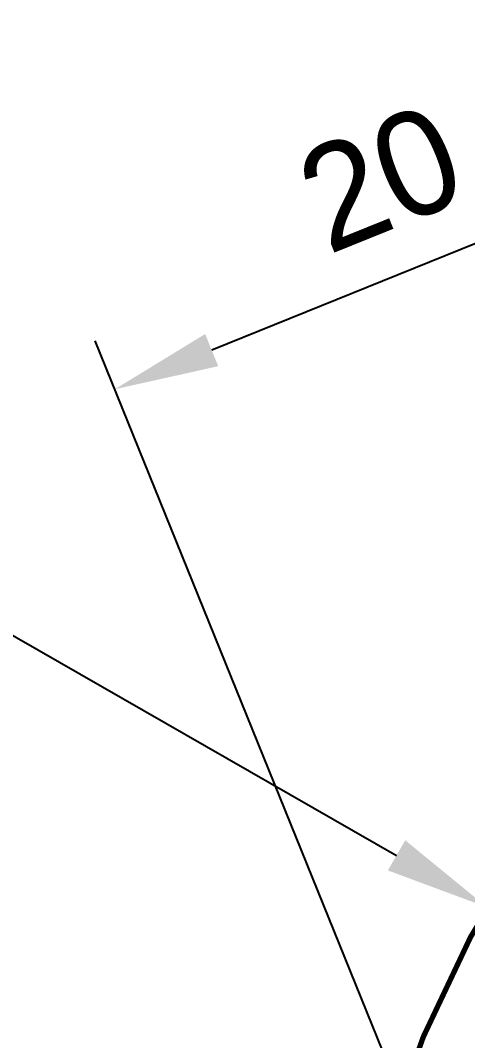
# Model space of a CAD drawing. Header units: millimetres. Extents: x 48.2 to 146, y 29.9 to 110.2.
# Drawn here: x 65.73 to 76.44, y 84.78 to 109.24 of the extents above; entities that cross this region are included whole.
import ezdxf

# ---------------------------------------------------------------- set-up
doc = ezdxf.new("R2010")
doc.units = ezdxf.units.MM
doc.layers.add('KeepOutLayer', color=6, linetype='Continuous')
doc.dimstyles.new('ISO-25', dxfattribs={"dimtxt": 2.5, "dimasz": 2.5, "dimexe": 1.25, "dimexo": 0.625, "dimtad": 1, "dimtxsty": 'Standard', "dimcen": 2.5, "dimclrd": 3, "dimclre": 3, "dimclrt": 3, "dimadec": 0, "dimazin": 0, "dimtfac": 1, "dimtmove": 0, "dimatfit": 3, "dimfxl": 1, "dimarcsym": 0})

# ---------------------------------------------------------------- blocks, each defined once
blk = doc.blocks.new('*D111')
at = {"color": 3, "lineweight": -2}
for p, q in [((48.24, 104.439), (74.735, 89.225)), ((100.266, 74.566), (76.903, 87.981))]:
    blk.add_line(p, q, dxfattribs=at)
at = {"color": 3}
blk.add_solid([(74.943, 89.587), (74.528, 88.864), (76.903, 87.981)], dxfattribs=at)
at = {"layer": 'Defpoints', "color": 0}
for p in [(76.903, 87.981), (100.266, 74.566)]:
    blk.add_point(p, dxfattribs=at)
at = {"color": 3, "insert": (55.42, 102.718), "char_height": 2.5, "attachment_point": 5, "rotation": 330.1358}
blk.add_mtext('R26,94', dxfattribs=at)
blk = doc.blocks.new('*D116')
at = {"color": 3, "lineweight": -2}
for p, q in [((100.032, 75.145), (86.28, 109.147)), ((84.431, 107.051), (70.309, 101.339)), ((81.274, 67.559), (67.523, 101.561))]:
    blk.add_line(p, q, dxfattribs=at)
at = {"color": 3}
for points in [[(84.275, 107.437), (84.588, 106.664), (86.749, 107.988)], [(70.153, 101.725), (70.466, 100.953), (67.992, 100.402)]]:
    blk.add_solid(points, dxfattribs=at)
at = {"layer": 'Defpoints', "color": 0}
for p in [(67.992, 100.402), (100.266, 74.566), (81.509, 66.98)]:
    blk.add_point(p, dxfattribs=at)
at = {"color": 3, "insert": (76.589, 106.126), "char_height": 2.5, "attachment_point": 5, "rotation": 22.0201}
blk.add_mtext('20,23', dxfattribs=at)

msp = doc.modelspace()

# ---------------------------------------------------------------- linework, layer by layer
at = {"layer": 'KeepOutLayer', "const_width": 0.127}
msp.add_lwpolyline([(127.206, 74.566, 1), (73.326, 74.566, 1)], format="xyb", close=True, dxfattribs=at)

# ---------------------------------------------------------------- dimensions: what is measured, and where the dimension line sits
dim = msp.add_aligned_dim(p1=(100.266, 74.566), p2=(81.509, 66.98), distance=-36.052, dimstyle='ISO-25')
dim.commit()
dim.dimension.update_dxf_attribs({"geometry": '*D116', "text_midpoint": (76.589, 106.126)})
dim = msp.add_radius_dim(center=(100.266, 74.566), mpoint=(76.903, 87.981), dimstyle='ISO-25')
dim.commit()
dim.dimension.update_dxf_attribs({"geometry": '*D111', "text_midpoint": (54.383, 100.912), "dimtype": 164})

doc.saveas('drawing.dxf')
